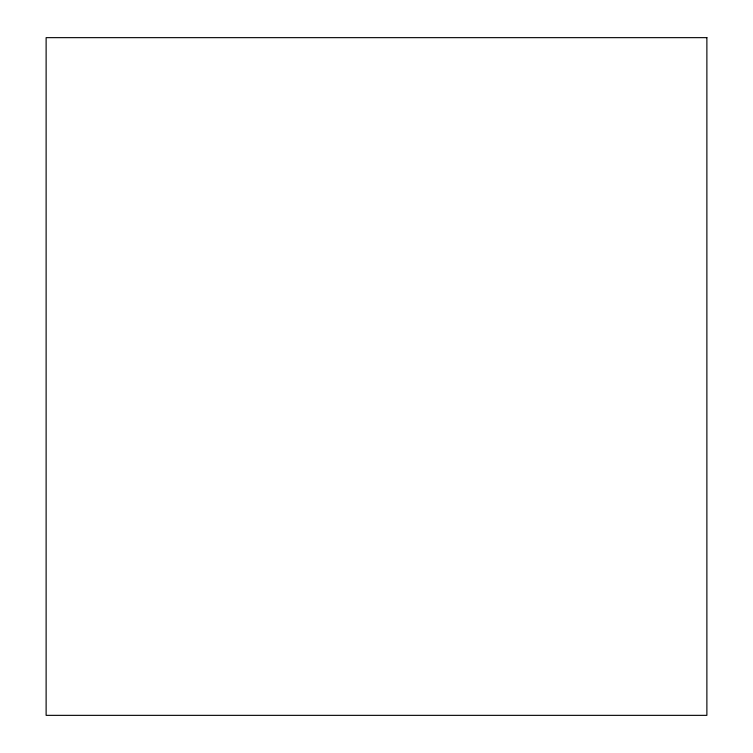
<?xml version="1.0" encoding="UTF-8"?>
<svg xmlns="http://www.w3.org/2000/svg" width="753" height="753" viewBox="0 0 753 753"><rect width="100%" height="100%" fill="white"/><g stroke="black" fill="none" stroke-linecap="round" stroke-linejoin="round"><path stroke-width="1.13" d="M706.879 37.65L46.121 37.65L46.121 715.35L706.879 715.35L706.879 37.65"/></g></svg>
